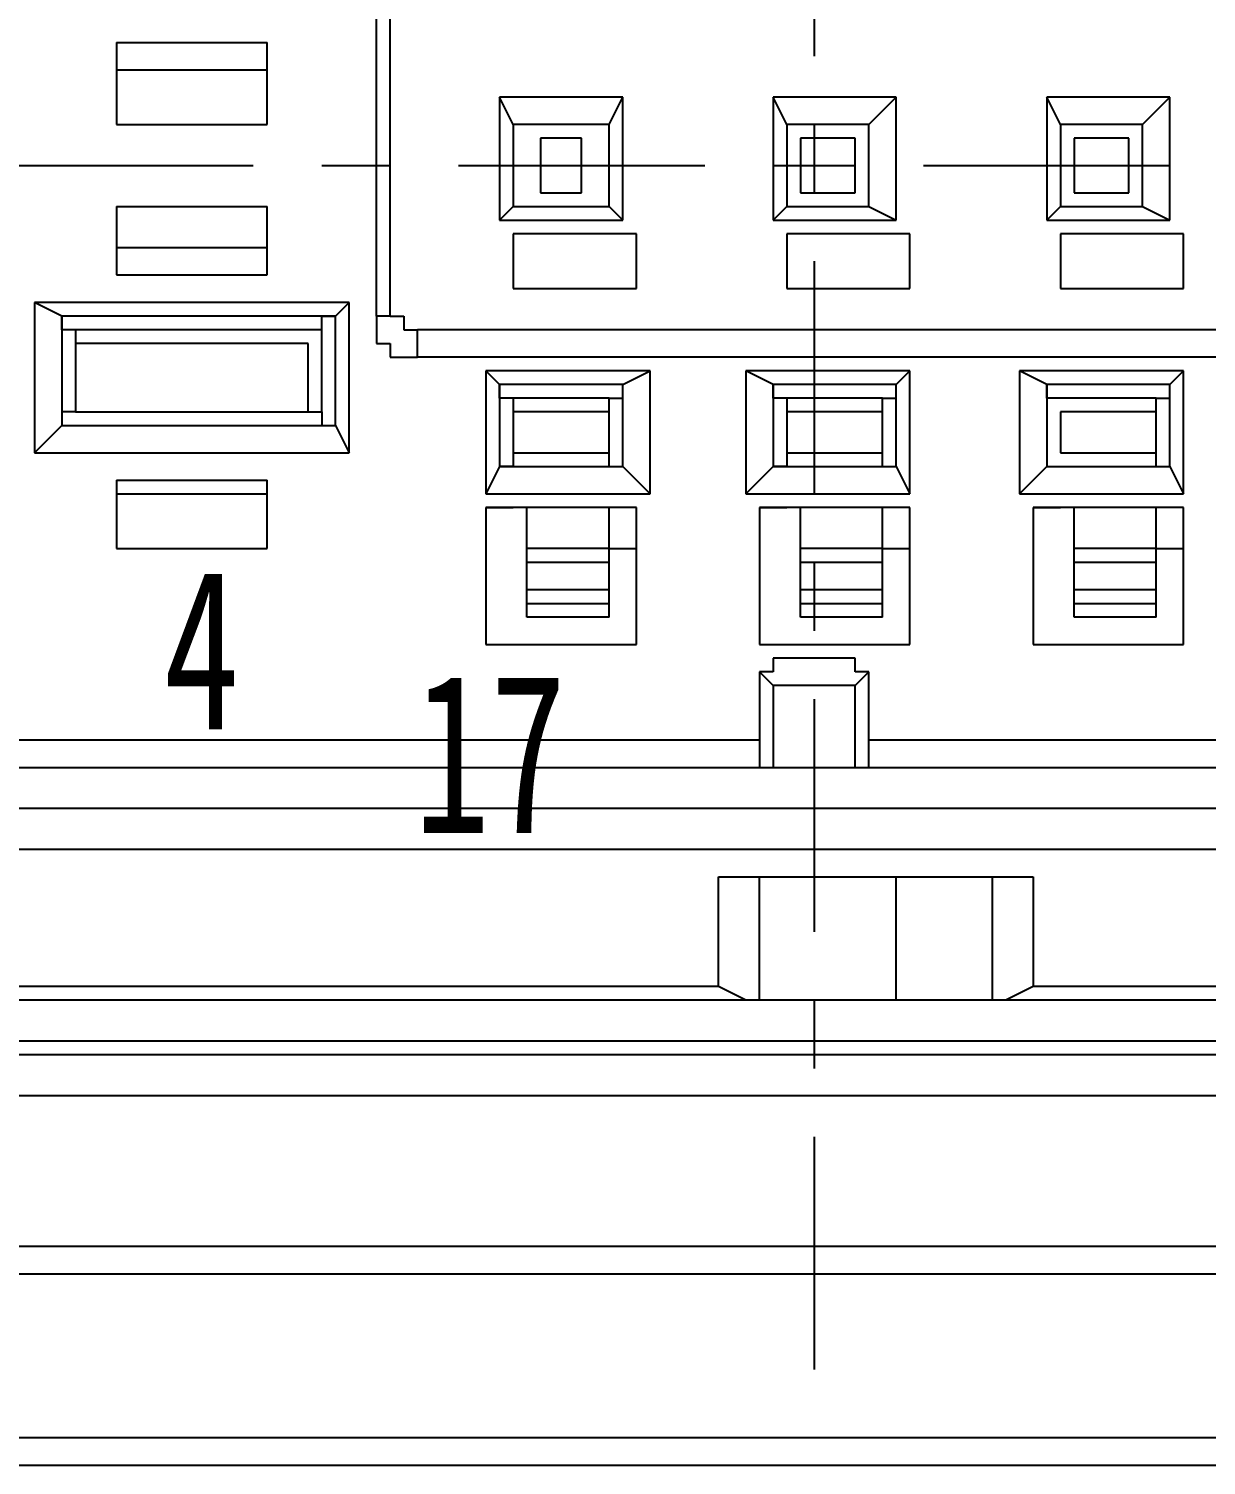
# Model space of a CAD drawing. Header units: inches. Extents: x 47316 to 59086, y 3141 to 11743.
# Drawn here: x 51613 to 51638.83, y 6359.03 to 6390.53 of the extents above; entities that cross this region are included whole.
import ezdxf

# ---------------------------------------------------------------- set-up
doc = ezdxf.new("R2010")
doc.units = ezdxf.units.IN
doc.header["$MEASUREMENT"] = 0
doc.layers.add('_BLACK_HOLE', color=7, linetype='Continuous')
doc.styles.add('MtX_FangSong_GB2312', font='')
doc.styles.get("Standard").update_dxf_attribs({"font": ''})
doc.styles.get('MtX_FangSong_GB2312').set_extended_font_data('FangSong_GB2312')
doc.styles.get('Standard').set_extended_font_data('SimSun')
doc.linetypes.add('_VeSys_Busbar', pattern='A,0.0001,-0.125,["=",Standard,S=0.35,R=0,X=-0.15,Y=-0.175],-0.125', length=0.2501)

msp = doc.modelspace()

# ---------------------------------------------------------------- linework, layer by layer
at = {"layer": '_BLACK_HOLE', "color": 0, "linetype": 'Continuous', "lineweight": -3}
for p, q in [((51630.229, 6394.729), (51630.229, 6389.929)), ((51620.629, 6384.229), (51620.629, 6390.829)), ((51620.929, 6384.229), (51620.929, 6390.829)), ((51614.929, 6390.229), (51614.929, 6388.429)), ((51614.929, 6390.229), (51618.229, 6390.229)), ((51618.229, 6388.429), (51618.229, 6390.229)), ((51614.929, 6389.629), (51618.229, 6389.629)), ((51623.329, 6389.029), (51623.329, 6386.329)), ((51623.629, 6388.429), (51623.329, 6389.029)), ((51626.029, 6389.029), (51623.329, 6389.029)), ((51625.729, 6388.429), (51626.029, 6389.029)), ((51626.029, 6386.329), (51626.029, 6389.029)), ((51629.329, 6389.029), (51629.329, 6386.329)), ((51629.629, 6388.429), (51629.329, 6389.029)), ((51632.029, 6389.029), (51629.329, 6389.029)), ((51631.429, 6388.429), (51632.029, 6389.029)), ((51632.029, 6386.329), (51632.029, 6389.029)), ((51638.029, 6389.029), (51635.329, 6389.029)), ((51635.329, 6389.029), (51635.329, 6386.329)), ((51635.629, 6388.429), (51635.329, 6389.029)), ((51637.429, 6388.429), (51638.029, 6389.029)), ((51638.029, 6386.329), (51638.029, 6389.029)), ((51614.929, 6388.429), (51618.229, 6388.429)), ((51623.629, 6388.429), (51623.629, 6386.629)), ((51625.729, 6388.429), (51623.629, 6388.429)), ((51623.629, 6388.429), (51623.629, 6386.629)), ((51625.729, 6388.429), (51623.629, 6388.429)), ((51623.629, 6388.429), (51623.629, 6388.429)), ((51625.729, 6386.629), (51625.729, 6388.429)), ((51625.729, 6386.629), (51625.729, 6388.429)), ((51625.729, 6388.429), (51625.729, 6388.429)), ((51629.629, 6388.429), (51629.629, 6386.629)), ((51631.429, 6388.429), (51629.629, 6388.429)), ((51629.629, 6388.429), (51629.629, 6386.629)), ((51631.429, 6388.429), (51629.629, 6388.429)), ((51629.629, 6388.429), (51629.629, 6388.429)), ((51630.229, 6388.429), (51630.229, 6386.929)), ((51631.429, 6386.629), (51631.429, 6388.429)), ((51631.429, 6386.629), (51631.429, 6388.429)), ((51631.429, 6388.429), (51631.429, 6388.429)), ((51637.429, 6388.429), (51635.629, 6388.429)), ((51635.629, 6388.429), (51635.629, 6386.629)), ((51637.429, 6388.429), (51635.629, 6388.429)), ((51635.629, 6388.429), (51635.629, 6386.629)), ((51635.629, 6388.429), (51635.629, 6388.429)), ((51637.429, 6386.629), (51637.429, 6388.429)), ((51637.429, 6386.629), (51637.429, 6388.429)), ((51637.429, 6388.429), (51637.429, 6388.429)), ((51624.229, 6388.129), (51624.229, 6386.929)), ((51625.129, 6388.129), (51624.229, 6388.129)), ((51625.129, 6386.929), (51625.129, 6388.129)), ((51629.929, 6388.129), (51629.929, 6386.929)), ((51631.129, 6388.129), (51629.929, 6388.129)), ((51631.129, 6386.929), (51631.129, 6388.129)), ((51637.129, 6388.129), (51635.929, 6388.129)), ((51635.929, 6388.129), (51635.929, 6386.929)), ((51637.129, 6386.929), (51637.129, 6388.129)), ((51612.529, 6387.529), (51617.929, 6387.529)), ((51619.429, 6387.529), (51620.929, 6387.529)), ((51622.429, 6387.529), (51627.829, 6387.529)), ((51629.329, 6387.529), (51631.129, 6387.529)), ((51632.629, 6387.529), (51638.029, 6387.529)), ((51614.929, 6386.629), (51614.929, 6385.129)), ((51614.929, 6386.629), (51618.229, 6386.629)), ((51618.229, 6385.129), (51618.229, 6386.629)), ((51623.629, 6386.629), (51623.329, 6386.329)), ((51623.629, 6386.629), (51625.729, 6386.629)), ((51623.629, 6386.629), (51625.729, 6386.629)), ((51623.629, 6386.629), (51623.629, 6386.629)), ((51624.229, 6386.929), (51625.129, 6386.929)), ((51625.729, 6386.629), (51626.029, 6386.329)), ((51625.729, 6386.629), (51625.729, 6386.629)), ((51629.629, 6386.629), (51629.329, 6386.329)), ((51629.629, 6386.629), (51631.429, 6386.629)), ((51629.629, 6386.629), (51631.429, 6386.629)), ((51629.629, 6386.629), (51629.629, 6386.629)), ((51629.929, 6386.929), (51631.129, 6386.929)), ((51631.429, 6386.629), (51632.029, 6386.329)), ((51631.429, 6386.629), (51631.429, 6386.629)), ((51635.629, 6386.629), (51635.329, 6386.329)), ((51635.629, 6386.629), (51637.429, 6386.629)), ((51635.629, 6386.629), (51637.429, 6386.629)), ((51635.629, 6386.629), (51635.629, 6386.629)), ((51635.929, 6386.929), (51637.129, 6386.929)), ((51637.429, 6386.629), (51638.029, 6386.329)), ((51637.429, 6386.629), (51637.429, 6386.629)), ((51623.329, 6386.329), (51626.029, 6386.329)), ((51629.329, 6386.329), (51632.029, 6386.329)), ((51635.329, 6386.329), (51638.029, 6386.329)), ((51623.629, 6386.029), (51623.629, 6384.829)), ((51626.329, 6386.029), (51623.629, 6386.029)), ((51626.329, 6384.829), (51626.329, 6386.029)), ((51629.629, 6386.029), (51629.629, 6384.829)), ((51632.329, 6386.029), (51629.629, 6386.029)), ((51632.329, 6384.829), (51632.329, 6386.029)), ((51638.329, 6386.029), (51635.629, 6386.029)), ((51635.629, 6386.029), (51635.629, 6384.829)), ((51638.329, 6384.829), (51638.329, 6386.029)), ((51614.929, 6385.729), (51618.229, 6385.729)), ((51630.229, 6385.429), (51630.229, 6380.329)), ((51614.929, 6385.129), (51618.229, 6385.129)), ((51623.629, 6384.829), (51626.329, 6384.829)), ((51629.629, 6384.829), (51632.329, 6384.829)), ((51635.629, 6384.829), (51638.329, 6384.829)), ((51613.129, 6384.529), (51613.129, 6381.229)), ((51613.729, 6384.229), (51613.129, 6384.529)), ((51620.029, 6384.529), (51613.129, 6384.529)), ((51619.729, 6384.229), (51620.029, 6384.529)), ((51620.029, 6381.229), (51620.029, 6384.529)), ((51613.729, 6384.229), (51613.729, 6381.829)), ((51619.729, 6384.229), (51613.729, 6384.229)), ((51613.729, 6383.929), (51613.729, 6384.229)), ((51613.729, 6384.229), (51613.729, 6384.229)), ((51613.729, 6384.229), (51613.729, 6384.229)), ((51613.729, 6384.229), (51613.729, 6384.229)), ((51619.429, 6383.929), (51619.429, 6384.229)), ((51619.429, 6384.229), (51619.429, 6384.229)), ((51619.429, 6384.229), (51619.429, 6384.229)), ((51619.429, 6384.229), (51619.729, 6384.229)), ((51619.729, 6381.829), (51619.729, 6384.229)), ((51620.929, 6384.229), (51620.629, 6384.229)), ((51620.629, 6384.229), (51620.629, 6384.229)), ((51620.629, 6384.229), (51620.629, 6384.229)), ((51620.629, 6384.229), (51620.629, 6383.929)), ((51620.929, 6384.229), (51620.929, 6384.229)), ((51620.929, 6384.229), (51620.929, 6384.229)), ((51620.929, 6384.229), (51620.929, 6384.229)), ((51620.929, 6384.229), (51620.929, 6384.229)), ((51620.929, 6384.229), (51621.229, 6384.229)), ((51621.229, 6384.229), (51621.229, 6383.929)), ((51614.029, 6383.929), (51613.729, 6383.929)), ((51613.729, 6383.929), (51613.729, 6383.929)), ((51613.729, 6383.929), (51613.729, 6383.929)), ((51613.729, 6383.929), (51613.729, 6383.929)), ((51613.729, 6383.929), (51613.729, 6383.929)), ((51613.729, 6383.929), (51613.729, 6383.929)), ((51613.729, 6383.929), (51613.729, 6383.929)), ((51614.029, 6383.929), (51614.029, 6382.129)), ((51619.429, 6383.929), (51614.029, 6383.929)), ((51619.429, 6382.129), (51619.429, 6383.929)), ((51619.429, 6383.929), (51619.429, 6383.929)), ((51619.429, 6383.929), (51619.429, 6383.929)), ((51619.429, 6383.929), (51619.429, 6383.929)), ((51619.429, 6383.929), (51619.429, 6383.929)), ((51619.429, 6383.929), (51619.429, 6383.929)), ((51619.429, 6383.929), (51619.429, 6383.929)), ((51619.429, 6383.929), (51619.429, 6383.929)), ((51620.629, 6383.929), (51620.629, 6383.929)), ((51620.629, 6383.929), (51620.629, 6383.929)), ((51620.629, 6383.929), (51620.629, 6383.929)), ((51620.629, 6383.929), (51620.629, 6383.629)), ((51621.229, 6383.929), (51621.229, 6383.929)), ((51621.229, 6383.929), (51621.229, 6383.929)), ((51621.229, 6383.929), (51621.229, 6383.929)), ((51621.229, 6383.929), (51621.229, 6383.929)), ((51621.229, 6383.929), (51621.229, 6383.929)), ((51621.229, 6383.929), (51621.229, 6383.929)), ((51621.229, 6383.929), (51621.229, 6383.929)), ((51621.229, 6383.929), (51621.529, 6383.929)), ((51621.529, 6383.329), (51621.529, 6383.929)), ((51657.529, 6383.929), (51621.529, 6383.929)), ((51621.529, 6383.929), (51621.529, 6383.929)), ((51621.529, 6383.929), (51621.529, 6383.929)), ((51621.529, 6383.929), (51621.529, 6383.929)), ((51621.529, 6383.929), (51621.529, 6383.929)), ((51614.029, 6383.629), (51614.029, 6382.129)), ((51619.129, 6383.629), (51614.029, 6383.629)), ((51619.129, 6382.129), (51619.129, 6383.629)), ((51620.629, 6383.629), (51620.629, 6383.629)), ((51620.629, 6383.629), (51620.929, 6383.629)), ((51620.929, 6383.629), (51620.929, 6383.629)), ((51620.929, 6383.629), (51620.929, 6383.629)), ((51620.929, 6383.629), (51620.929, 6383.329)), ((51620.929, 6383.329), (51621.229, 6383.329)), ((51621.229, 6383.329), (51621.229, 6383.329)), ((51621.229, 6383.329), (51621.229, 6383.329)), ((51621.229, 6383.329), (51621.529, 6383.329)), ((51657.529, 6383.329), (51621.529, 6383.329)), ((51621.529, 6383.329), (51621.529, 6383.329)), ((51621.529, 6383.329), (51621.529, 6383.329)), ((51623.029, 6383.029), (51623.029, 6380.329)), ((51623.329, 6382.729), (51623.029, 6383.029)), ((51626.629, 6383.029), (51623.029, 6383.029)), ((51626.029, 6382.729), (51626.629, 6383.029)), ((51626.629, 6380.329), (51626.629, 6383.029)), ((51632.329, 6383.029), (51628.729, 6383.029)), ((51629.329, 6382.729), (51628.729, 6383.029)), ((51628.729, 6383.029), (51628.729, 6380.329)), ((51632.029, 6382.729), (51632.329, 6383.029)), ((51632.329, 6380.329), (51632.329, 6383.029)), ((51638.329, 6383.029), (51634.729, 6383.029)), ((51635.329, 6382.729), (51634.729, 6383.029)), ((51634.729, 6383.029), (51634.729, 6380.329)), ((51638.029, 6382.729), (51638.329, 6383.029)), ((51638.329, 6380.329), (51638.329, 6383.029)), ((51623.329, 6382.729), (51623.329, 6380.929)), ((51626.029, 6382.729), (51623.329, 6382.729)), ((51623.329, 6382.429), (51623.329, 6382.729)), ((51626.029, 6380.929), (51626.029, 6382.729)), ((51626.029, 6382.429), (51626.029, 6382.729)), ((51632.029, 6382.729), (51629.329, 6382.729)), ((51629.329, 6382.729), (51629.329, 6380.929)), ((51629.329, 6382.429), (51629.329, 6382.729)), ((51632.029, 6380.929), (51632.029, 6382.729)), ((51632.029, 6382.429), (51632.029, 6382.729)), ((51638.029, 6382.729), (51635.329, 6382.729)), ((51635.329, 6382.729), (51635.329, 6380.929)), ((51635.329, 6382.429), (51635.329, 6382.729)), ((51638.029, 6380.929), (51638.029, 6382.729)), ((51638.029, 6382.429), (51638.029, 6382.729)), ((51623.629, 6382.429), (51623.329, 6382.429)), ((51623.329, 6382.429), (51623.329, 6382.429)), ((51623.329, 6382.429), (51623.329, 6382.429)), ((51623.329, 6382.429), (51623.329, 6382.429)), ((51623.329, 6382.429), (51623.329, 6382.429)), ((51623.329, 6382.429), (51623.329, 6382.429)), ((51623.329, 6382.429), (51623.329, 6382.429)), ((51623.329, 6382.429), (51623.329, 6382.429)), ((51623.629, 6382.429), (51623.629, 6380.929)), ((51625.729, 6382.429), (51623.629, 6382.429)), ((51623.629, 6382.429), (51623.629, 6382.429)), ((51625.729, 6380.929), (51625.729, 6382.429)), ((51625.729, 6382.429), (51626.029, 6382.429)), ((51626.029, 6382.429), (51626.029, 6382.429)), ((51626.029, 6382.429), (51626.029, 6382.429)), ((51626.029, 6382.429), (51626.029, 6382.429)), ((51626.029, 6382.429), (51626.029, 6382.429)), ((51626.029, 6382.429), (51626.029, 6382.429)), ((51626.029, 6382.429), (51626.029, 6382.429)), ((51626.029, 6382.429), (51626.029, 6382.429)), ((51626.029, 6382.429), (51626.029, 6382.429)), ((51626.029, 6382.429), (51626.029, 6382.429)), ((51629.629, 6382.429), (51629.329, 6382.429)), ((51629.329, 6382.429), (51629.329, 6382.429)), ((51629.329, 6382.429), (51629.329, 6382.429)), ((51629.329, 6382.429), (51629.329, 6382.429)), ((51629.329, 6382.429), (51629.329, 6382.429)), ((51629.329, 6382.429), (51629.329, 6382.429)), ((51629.329, 6382.429), (51629.329, 6382.429)), ((51629.329, 6382.429), (51629.329, 6382.429)), ((51631.729, 6382.429), (51629.629, 6382.429)), ((51629.629, 6382.429), (51629.629, 6380.929)), ((51629.629, 6382.429), (51629.629, 6382.429)), ((51631.729, 6380.929), (51631.729, 6382.429)), ((51631.729, 6382.429), (51631.729, 6382.429)), ((51631.729, 6382.429), (51631.729, 6382.429)), ((51631.729, 6382.429), (51632.029, 6382.429)), ((51632.029, 6382.429), (51632.029, 6382.429)), ((51632.029, 6382.429), (51632.029, 6382.429)), ((51632.029, 6382.429), (51632.029, 6382.429)), ((51632.029, 6382.429), (51632.029, 6382.429)), ((51632.029, 6382.429), (51632.029, 6382.429)), ((51632.029, 6382.429), (51632.029, 6382.429)), ((51637.729, 6382.429), (51635.329, 6382.429)), ((51635.329, 6382.429), (51635.329, 6380.929)), ((51635.329, 6382.429), (51635.329, 6382.429)), ((51635.329, 6382.429), (51635.329, 6382.429)), ((51635.329, 6382.429), (51635.329, 6382.429)), ((51635.329, 6382.429), (51635.329, 6382.429)), ((51635.329, 6382.429), (51635.329, 6382.429)), ((51635.329, 6382.429), (51635.329, 6382.429)), ((51635.329, 6382.429), (51635.329, 6382.429)), ((51635.329, 6382.429), (51635.329, 6382.429)), ((51635.329, 6382.429), (51635.329, 6382.429)), ((51637.729, 6380.929), (51637.729, 6382.429)), ((51637.729, 6382.429), (51637.729, 6382.429)), ((51637.729, 6382.429), (51637.729, 6382.429)), ((51637.729, 6382.429), (51637.729, 6382.429)), ((51637.729, 6382.429), (51637.729, 6382.429)), ((51637.729, 6382.429), (51637.729, 6382.429)), ((51637.729, 6382.429), (51638.029, 6382.429)), ((51638.029, 6382.429), (51638.029, 6382.429)), ((51638.029, 6382.429), (51638.029, 6382.429)), ((51638.029, 6382.429), (51638.029, 6382.429)), ((51638.029, 6382.429), (51638.029, 6382.429)), ((51614.029, 6382.129), (51613.729, 6382.129)), ((51613.729, 6382.129), (51613.729, 6381.829)), ((51614.029, 6382.129), (51619.429, 6382.129)), ((51614.029, 6382.129), (51619.129, 6382.129)), ((51619.429, 6382.129), (51619.429, 6382.129)), ((51619.429, 6382.129), (51619.429, 6381.829)), ((51623.629, 6382.129), (51623.629, 6381.229)), ((51625.729, 6382.129), (51623.629, 6382.129)), ((51625.729, 6381.229), (51625.729, 6382.129)), ((51631.729, 6382.129), (51629.629, 6382.129)), ((51629.629, 6382.129), (51629.629, 6381.229)), ((51631.729, 6381.229), (51631.729, 6382.129)), ((51637.729, 6382.129), (51635.629, 6382.129)), ((51635.629, 6382.129), (51635.629, 6381.229)), ((51637.729, 6381.229), (51637.729, 6382.129)), ((51613.729, 6381.829), (51613.129, 6381.229)), ((51613.729, 6381.829), (51619.729, 6381.829)), ((51613.729, 6381.829), (51613.729, 6381.829)), ((51613.729, 6381.829), (51613.729, 6381.829)), ((51613.729, 6381.829), (51613.729, 6381.829)), ((51613.729, 6381.829), (51613.729, 6381.829)), ((51613.729, 6381.829), (51613.729, 6381.829)), ((51613.729, 6381.829), (51613.729, 6381.829)), ((51613.729, 6381.829), (51613.729, 6381.829)), ((51613.729, 6381.829), (51613.729, 6381.829)), ((51613.729, 6381.829), (51613.729, 6381.829)), ((51619.429, 6381.829), (51619.429, 6381.829)), ((51619.429, 6381.829), (51619.429, 6381.829)), ((51619.429, 6381.829), (51619.429, 6381.829)), ((51619.429, 6381.829), (51619.429, 6381.829)), ((51619.429, 6381.829), (51619.429, 6381.829)), ((51619.429, 6381.829), (51619.429, 6381.829)), ((51619.429, 6381.829), (51619.429, 6381.829)), ((51619.429, 6381.829), (51619.429, 6381.829)), ((51619.429, 6381.829), (51619.729, 6381.829)), ((51619.729, 6381.829), (51620.029, 6381.229)), ((51613.129, 6381.229), (51620.029, 6381.229)), ((51623.629, 6381.229), (51625.729, 6381.229)), ((51629.629, 6381.229), (51631.729, 6381.229)), ((51635.629, 6381.229), (51637.729, 6381.229)), ((51623.329, 6380.929), (51623.029, 6380.329)), ((51623.329, 6380.929), (51626.029, 6380.929)), ((51623.629, 6380.929), (51623.329, 6380.929)), ((51623.329, 6380.929), (51623.329, 6380.929)), ((51623.329, 6380.929), (51623.329, 6380.929)), ((51623.329, 6380.929), (51623.329, 6380.929)), ((51623.329, 6380.929), (51623.329, 6380.929)), ((51623.329, 6380.929), (51623.329, 6380.929)), ((51623.329, 6380.929), (51623.329, 6380.929)), ((51623.329, 6380.929), (51623.329, 6380.929)), ((51623.329, 6380.929), (51623.329, 6380.929)), ((51623.329, 6380.929), (51623.329, 6380.929)), ((51623.629, 6380.929), (51625.729, 6380.929)), ((51623.629, 6380.929), (51623.629, 6380.929)), ((51625.729, 6380.929), (51626.029, 6380.929)), ((51626.029, 6380.929), (51626.629, 6380.329)), ((51626.029, 6380.929), (51626.029, 6380.929)), ((51626.029, 6380.929), (51626.029, 6380.929)), ((51626.029, 6380.929), (51626.029, 6380.929)), ((51626.029, 6380.929), (51626.029, 6380.929)), ((51626.029, 6380.929), (51626.029, 6380.929)), ((51626.029, 6380.929), (51626.029, 6380.929)), ((51626.029, 6380.929), (51626.029, 6380.929)), ((51626.029, 6380.929), (51626.029, 6380.929)), ((51626.029, 6380.929), (51626.029, 6380.929)), ((51626.029, 6380.929), (51626.029, 6380.929)), ((51629.329, 6380.929), (51628.729, 6380.329)), ((51629.329, 6380.929), (51632.029, 6380.929)), ((51629.629, 6380.929), (51629.329, 6380.929)), ((51629.329, 6380.929), (51629.329, 6380.929)), ((51629.329, 6380.929), (51629.329, 6380.929)), ((51629.329, 6380.929), (51629.329, 6380.929)), ((51629.329, 6380.929), (51629.329, 6380.929)), ((51629.329, 6380.929), (51629.329, 6380.929)), ((51629.329, 6380.929), (51629.329, 6380.929)), ((51629.329, 6380.929), (51629.329, 6380.929)), ((51629.329, 6380.929), (51629.329, 6380.929)), ((51629.329, 6380.929), (51629.329, 6380.929)), ((51629.629, 6380.929), (51631.729, 6380.929)), ((51629.629, 6380.929), (51629.629, 6380.929)), ((51631.729, 6380.929), (51631.729, 6380.929)), ((51631.729, 6380.929), (51631.729, 6380.929)), ((51631.729, 6380.929), (51632.029, 6380.929)), ((51632.029, 6380.929), (51632.329, 6380.329)), ((51632.029, 6380.929), (51632.029, 6380.929)), ((51632.029, 6380.929), (51632.029, 6380.929)), ((51632.029, 6380.929), (51632.029, 6380.929)), ((51632.029, 6380.929), (51632.029, 6380.929)), ((51632.029, 6380.929), (51632.029, 6380.929)), ((51632.029, 6380.929), (51632.029, 6380.929)), ((51632.029, 6380.929), (51632.029, 6380.929)), ((51632.029, 6380.929), (51632.029, 6380.929)), ((51635.329, 6380.929), (51634.729, 6380.329)), ((51635.329, 6380.929), (51638.029, 6380.929)), ((51635.329, 6380.929), (51637.729, 6380.929)), ((51635.329, 6380.929), (51635.329, 6380.929)), ((51635.329, 6380.929), (51635.329, 6380.929)), ((51635.329, 6380.929), (51635.329, 6380.929)), ((51635.329, 6380.929), (51635.329, 6380.929)), ((51635.329, 6380.929), (51635.329, 6380.929)), ((51635.329, 6380.929), (51635.329, 6380.929)), ((51635.329, 6380.929), (51635.329, 6380.929)), ((51635.329, 6380.929), (51635.329, 6380.929)), ((51635.329, 6380.929), (51635.329, 6380.929)), ((51635.329, 6380.929), (51635.329, 6380.929)), ((51635.329, 6380.929), (51635.329, 6380.929)), ((51637.729, 6380.929), (51637.729, 6380.929)), ((51637.729, 6380.929), (51637.729, 6380.929)), ((51637.729, 6380.929), (51637.729, 6380.929)), ((51637.729, 6380.929), (51637.729, 6380.929)), ((51637.729, 6380.929), (51637.729, 6380.929)), ((51637.729, 6380.929), (51638.029, 6380.929)), ((51638.029, 6380.929), (51638.329, 6380.329)), ((51638.029, 6380.929), (51638.029, 6380.929)), ((51638.029, 6380.929), (51638.029, 6380.929)), ((51638.029, 6380.929), (51638.029, 6380.929)), ((51638.029, 6380.929), (51638.029, 6380.929)), ((51638.029, 6380.929), (51638.029, 6380.929)), ((51614.929, 6380.629), (51614.929, 6379.129)), ((51614.929, 6380.629), (51618.229, 6380.629)), ((51614.929, 6380.329), (51618.229, 6380.329)), ((51618.229, 6379.129), (51618.229, 6380.629)), ((51623.029, 6380.329), (51626.629, 6380.329)), ((51628.729, 6380.329), (51632.329, 6380.329)), ((51634.729, 6380.329), (51638.329, 6380.329)), ((51623.029, 6380.029), (51623.029, 6377.029)), ((51623.029, 6380.029), (51623.629, 6380.029)), ((51626.329, 6380.029), (51623.029, 6380.029)), ((51623.929, 6380.029), (51623.629, 6380.029)), ((51623.629, 6380.029), (51623.629, 6380.029)), ((51623.629, 6380.029), (51623.629, 6380.029)), ((51625.729, 6380.029), (51623.929, 6380.029)), ((51623.929, 6377.629), (51623.929, 6380.029)), ((51623.929, 6379.729), (51623.929, 6380.029)), ((51623.929, 6380.029), (51623.929, 6380.029)), ((51623.929, 6380.029), (51623.929, 6380.029)), ((51623.929, 6380.029), (51623.929, 6380.029)), ((51623.929, 6380.029), (51623.929, 6380.029)), ((51623.929, 6380.029), (51623.929, 6380.029)), ((51623.929, 6380.029), (51623.929, 6380.029)), ((51623.929, 6380.029), (51623.929, 6380.029)), ((51623.929, 6380.029), (51623.929, 6380.029)), ((51623.929, 6380.029), (51623.929, 6380.029)), ((51625.729, 6377.629), (51625.729, 6380.029)), ((51626.329, 6377.029), (51626.329, 6380.029)), ((51629.029, 6380.029), (51629.629, 6380.029)), ((51632.329, 6380.029), (51629.029, 6380.029)), ((51629.029, 6380.029), (51629.029, 6377.029)), ((51629.929, 6380.029), (51629.629, 6380.029)), ((51629.629, 6380.029), (51629.629, 6380.029)), ((51629.629, 6380.029), (51629.629, 6380.029)), ((51629.629, 6380.029), (51629.629, 6380.029)), ((51629.629, 6380.029), (51629.629, 6380.029)), ((51629.629, 6380.029), (51629.629, 6380.029)), ((51631.729, 6380.029), (51629.929, 6380.029)), ((51629.929, 6377.629), (51629.929, 6380.029)), ((51629.929, 6379.729), (51629.929, 6380.029)), ((51629.929, 6380.029), (51629.929, 6380.029)), ((51629.929, 6380.029), (51629.929, 6380.029)), ((51629.929, 6380.029), (51629.929, 6380.029)), ((51629.929, 6380.029), (51629.929, 6380.029)), ((51629.929, 6380.029), (51629.929, 6380.029)), ((51629.929, 6380.029), (51629.929, 6380.029)), ((51631.729, 6377.629), (51631.729, 6380.029)), ((51632.329, 6377.029), (51632.329, 6380.029)), ((51635.029, 6380.029), (51635.629, 6380.029)), ((51638.329, 6380.029), (51635.029, 6380.029)), ((51635.029, 6380.029), (51635.029, 6377.029)), ((51635.929, 6380.029), (51635.629, 6380.029)), ((51635.629, 6380.029), (51635.629, 6380.029)), ((51635.629, 6380.029), (51635.629, 6380.029)), ((51635.629, 6380.029), (51635.629, 6380.029)), ((51635.629, 6380.029), (51635.629, 6380.029)), ((51635.629, 6380.029), (51635.629, 6380.029)), ((51635.629, 6380.029), (51635.629, 6380.029)), ((51637.729, 6380.029), (51635.929, 6380.029)), ((51635.929, 6377.629), (51635.929, 6380.029)), ((51635.929, 6379.729), (51635.929, 6380.029)), ((51635.929, 6380.029), (51635.929, 6380.029)), ((51635.929, 6380.029), (51635.929, 6380.029)), ((51635.929, 6380.029), (51635.929, 6380.029)), ((51635.929, 6380.029), (51635.929, 6380.029)), ((51635.929, 6380.029), (51635.929, 6380.029)), ((51637.729, 6377.629), (51637.729, 6380.029)), ((51638.329, 6377.029), (51638.329, 6380.029)), ((51626.329, 6379.129), (51626.329, 6379.429)), ((51632.329, 6379.129), (51632.329, 6379.429)), ((51638.329, 6379.129), (51638.329, 6379.429)), ((51614.929, 6379.129), (51618.229, 6379.129)), ((51625.729, 6379.129), (51623.929, 6379.129)), ((51625.729, 6379.129), (51626.329, 6379.129)), ((51626.029, 6379.129), (51626.029, 6379.129)), ((51626.029, 6379.129), (51626.029, 6379.129)), ((51626.029, 6379.129), (51626.029, 6379.129)), ((51626.029, 6379.129), (51626.329, 6379.129)), ((51626.329, 6379.129), (51626.329, 6379.129)), ((51631.729, 6379.129), (51629.929, 6379.129)), ((51631.729, 6379.129), (51632.329, 6379.129)), ((51631.729, 6379.129), (51632.029, 6379.129)), ((51632.029, 6379.129), (51632.029, 6379.129)), ((51632.029, 6379.129), (51632.029, 6379.129)), ((51632.029, 6379.129), (51632.029, 6379.129)), ((51632.029, 6379.129), (51632.329, 6379.129)), ((51637.729, 6379.129), (51635.929, 6379.129)), ((51637.729, 6379.129), (51638.329, 6379.129)), ((51637.729, 6379.129), (51637.729, 6379.129)), ((51637.729, 6379.129), (51638.029, 6379.129)), ((51638.029, 6379.129), (51638.029, 6379.129)), ((51638.029, 6379.129), (51638.029, 6379.129)), ((51638.029, 6379.129), (51638.329, 6379.129)), ((51623.929, 6378.829), (51625.729, 6378.829)), ((51629.929, 6378.829), (51631.729, 6378.829)), ((51630.229, 6378.829), (51630.229, 6377.329)), ((51635.929, 6378.829), (51637.729, 6378.829)), ((51623.929, 6378.229), (51625.729, 6378.229)), ((51629.929, 6378.229), (51631.729, 6378.229)), ((51635.929, 6378.229), (51637.729, 6378.229)), ((51623.929, 6377.929), (51625.729, 6377.929)), ((51623.929, 6377.929), (51625.729, 6377.929)), ((51629.929, 6377.929), (51631.729, 6377.929)), ((51629.929, 6377.929), (51631.729, 6377.929)), ((51635.929, 6377.929), (51637.729, 6377.929)), ((51635.929, 6377.929), (51637.729, 6377.929)), ((51625.729, 6377.629), (51623.929, 6377.629)), ((51631.729, 6377.629), (51629.929, 6377.629)), ((51637.729, 6377.629), (51635.929, 6377.629)), ((51623.029, 6377.029), (51626.329, 6377.029)), ((51629.029, 6377.029), (51632.329, 6377.029)), ((51635.029, 6377.029), (51638.329, 6377.029)), ((51631.129, 6376.729), (51629.329, 6376.729)), ((51629.329, 6376.729), (51629.329, 6376.729)), ((51629.329, 6376.729), (51629.329, 6376.729)), ((51629.329, 6376.729), (51629.329, 6376.429)), ((51631.129, 6376.429), (51631.129, 6376.729)), ((51631.129, 6376.729), (51631.129, 6376.729)), ((51631.129, 6376.729), (51631.129, 6376.729)), ((51629.029, 6376.429), (51629.329, 6376.129)), ((51629.329, 6376.429), (51629.029, 6376.429)), ((51629.029, 6376.429), (51629.029, 6376.429)), ((51629.029, 6376.429), (51629.029, 6376.429)), ((51629.029, 6376.429), (51629.029, 6376.429)), ((51629.029, 6376.429), (51629.029, 6376.429)), ((51629.029, 6376.429), (51629.029, 6376.429)), ((51629.029, 6376.429), (51629.029, 6376.429)), ((51629.029, 6376.429), (51629.029, 6376.429)), ((51629.029, 6376.429), (51629.029, 6376.429)), ((51629.029, 6376.429), (51629.029, 6376.429)), ((51629.029, 6376.429), (51629.029, 6376.429)), ((51629.029, 6376.429), (51629.029, 6376.429)), ((51629.029, 6376.429), (51629.029, 6376.129)), ((51631.429, 6376.429), (51631.129, 6376.129)), ((51631.429, 6376.429), (51631.129, 6376.429)), ((51631.429, 6376.129), (51631.429, 6376.429)), ((51631.429, 6376.429), (51631.429, 6376.429)), ((51631.429, 6376.429), (51631.429, 6376.429)), ((51631.429, 6376.429), (51631.429, 6376.429)), ((51631.429, 6376.429), (51631.429, 6376.429)), ((51631.429, 6376.429), (51631.429, 6376.429)), ((51631.429, 6376.429), (51631.429, 6376.429)), ((51631.429, 6376.429), (51631.429, 6376.429)), ((51631.429, 6376.429), (51631.429, 6376.429)), ((51631.429, 6376.429), (51631.429, 6376.429)), ((51631.429, 6376.429), (51631.429, 6376.429)), ((51631.429, 6376.429), (51631.429, 6376.429)), ((51629.029, 6376.129), (51629.029, 6374.329)), ((51629.029, 6376.129), (51629.029, 6376.129)), ((51631.129, 6376.129), (51629.329, 6376.129)), ((51629.329, 6376.129), (51629.329, 6374.329)), ((51631.129, 6374.329), (51631.129, 6376.129)), ((51631.429, 6374.329), (51631.429, 6376.129)), ((51631.429, 6376.129), (51631.429, 6376.129)), ((51630.229, 6375.829), (51630.229, 6370.729)), ((51629.029, 6374.929), (51611.029, 6374.929)), ((51649.429, 6374.929), (51631.429, 6374.929)), ((51602.629, 6374.329), (51657.529, 6374.329)), ((51656.929, 6373.429), (51603.529, 6373.429)), ((51656.929, 6372.529), (51603.529, 6372.529)), ((51628.129, 6371.929), (51635.029, 6371.929)), ((51628.129, 6369.529), (51628.129, 6371.929)), ((51629.029, 6369.229), (51629.029, 6371.929)), ((51632.029, 6369.229), (51632.029, 6371.929)), ((51634.129, 6371.929), (51634.129, 6369.229)), ((51635.029, 6371.929), (51635.029, 6369.529)), ((51628.129, 6369.529), (51603.529, 6369.529)), ((51628.729, 6369.229), (51628.129, 6369.529)), ((51635.029, 6369.529), (51634.429, 6369.229)), ((51656.929, 6369.529), (51635.029, 6369.529)), ((51656.929, 6369.229), (51603.529, 6369.229)), ((51630.229, 6369.229), (51630.229, 6367.729)), ((51661.729, 6368.329), (51598.729, 6368.329)), ((51661.729, 6368.029), (51598.729, 6368.029)), ((51661.729, 6367.129), (51598.729, 6367.129)), ((51630.229, 6366.229), (51630.229, 6361.129)), ((51661.729, 6363.829), (51598.729, 6363.829)), ((51598.729, 6363.229), (51661.729, 6363.229)), ((51661.729, 6359.629), (51598.729, 6359.629)), ((51598.729, 6359.029), (51661.729, 6359.029))]:
    msp.add_line(p, q, dxfattribs=at)

# ---------------------------------------------------------------- texts
at = {"layer": '_BLACK_HOLE', "color": 0, "linetype": '_VeSys_Busbar', "lineweight": -3, "style": 'MtX_FangSong_GB2312', "width": 0.7}
for s, p in [('4', (51615.961, 6375.169)), ('17', (51621.455, 6372.892))]:
    msp.add_text(s, height=3.5, dxfattribs=at).set_placement(p)

doc.saveas('drawing.dxf')
